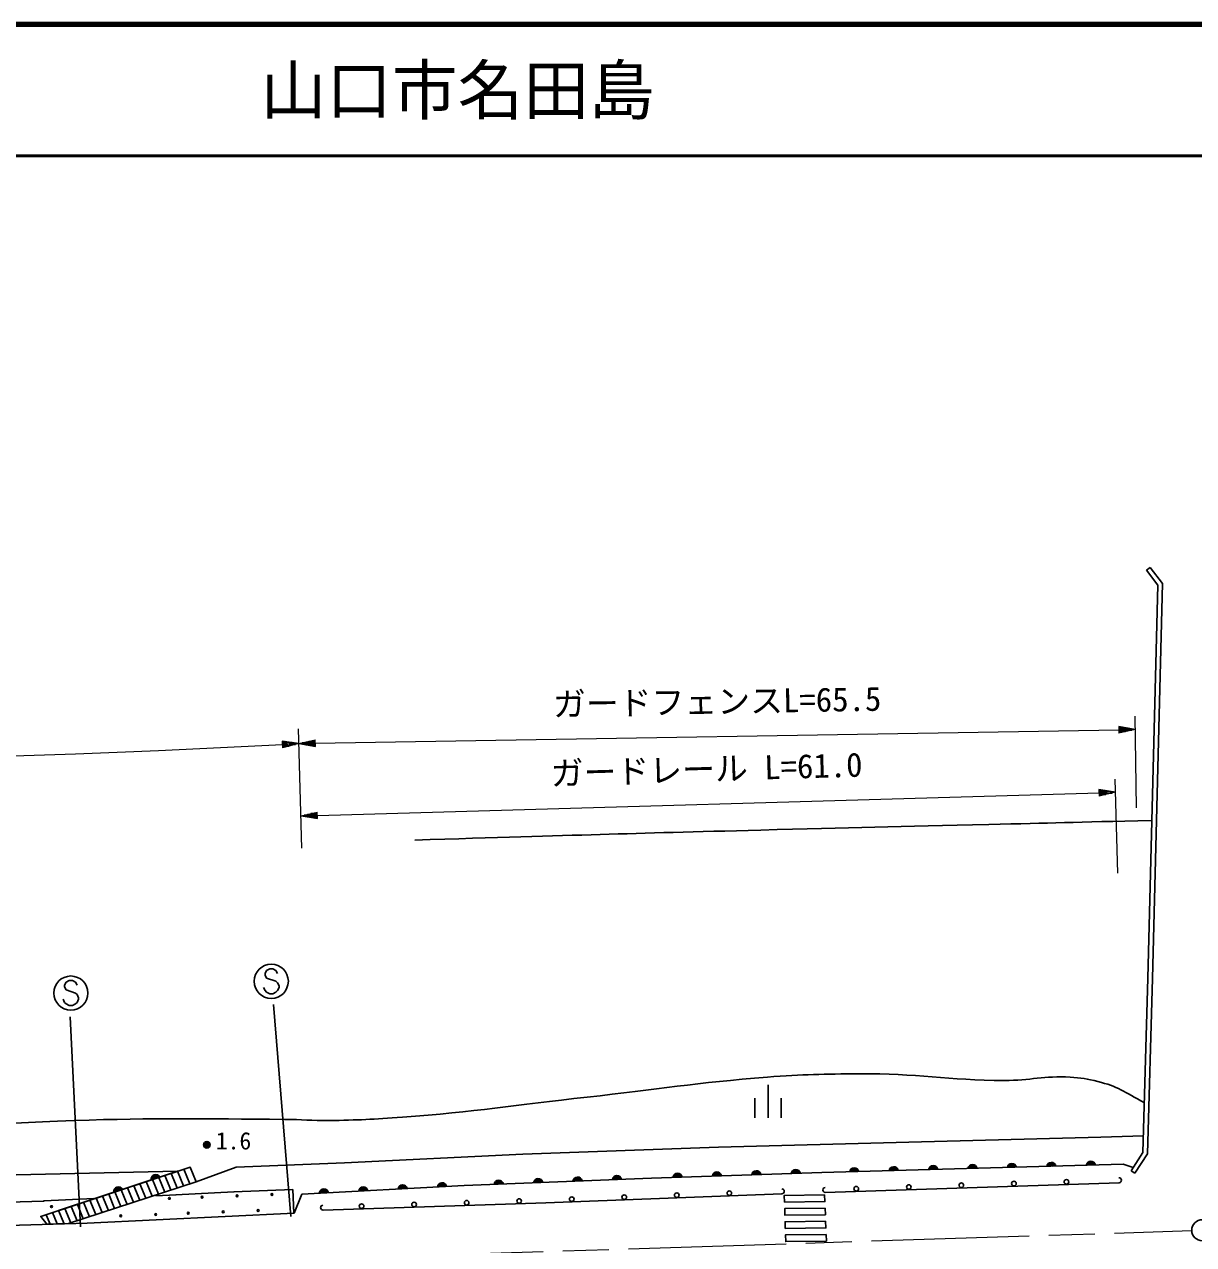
# Model space of a CAD drawing. Units: millimetres, scale not verified. Extents: x 40000 to 680000, y 20000 to 380000.
# Drawn here: x 387058 to 476024, y 287160 to 380000 of the extents above; entities that cross this region are included whole.
import ezdxf
from ezdxf.enums import TextEntityAlignment as Align

# ---------------------------------------------------------------- set-up
doc = ezdxf.new("R2010")
doc.units = ezdxf.units.MM
doc.header["$LTSCALE"] = 1000
doc.linetypes.add('CHAIN', pattern=[18.5, 12, -1.5, 3.5, -1.5])
for name, color, linetype, lineweight in [('M-BGD', 7, 'Continuous', 25), ('M-BMK', 2, 'CHAIN', 13), ('M-BMK-SRVR', 3, 'Continuous', 25), ('M-STR-HTXT', 7, 'Continuous', 13), ('M-STR-STRC', 7, 'Continuous', 25), ('M-TTL', 2, 'Continuous', 140), ('M-TTL-LINE', 7, 'Continuous', 50)]:
    doc.layers.add(name, color=color, linetype=linetype, lineweight=lineweight)
doc.layers.add('M-TTL-TXT', color=7, linetype='Continuous')
doc.styles.add('ＭＳ ゴシック', font='')
doc.styles.get('ＭＳ ゴシック').set_extended_font_data('MS Gothic')

msp = doc.modelspace()

# ---------------------------------------------------------------- linework, layer by layer
at = {"layer": 'M-BGD'}
for p, q in [((472728, 338684), (472452, 338474)), ((443648, 299313), (443648, 296813)), ((442648, 298313), (442648, 296813)), ((444648, 298313), (444648, 296813)), ((398707, 292738), (389663, 289751)), ((398687, 291471), (398231, 292580)), ((399163, 291627), (398707, 292738)), ((399640, 291783), (399183, 292895)), ((471268, 292782), (471559, 292593)), ((395829, 290533), (395375, 291637)), ((396305, 290689), (395851, 291795)), ((396782, 290846), (396327, 291952)), ((397258, 291002), (396803, 292109)), ((397734, 291158), (397279, 292266)), ((398211, 291315), (397755, 292423)), ((470353, 291867), (448001, 291132)), ((392348, 290657), (388564, 290479)), ((392971, 289596), (392519, 290694)), ((393447, 289752), (392995, 290852)), ((393923, 289908), (393471, 291009)), ((393931, 290735), (393935, 290735)), ((394400, 290064), (393947, 291166)), ((394876, 290221), (394423, 291323)), ((395352, 290377), (394899, 291480)), ((397053, 290879), (398602, 290950)), ((402981, 291180), (398590, 290950)), ((407487, 291352), (402981, 291180)), ((402981, 291180), (403007, 291181)), ((407487, 291352), (407555, 289553)), ((407592, 289554), (408166, 291007)), ((388522, 290477), (381881, 290271)), ((388522, 290477), (388564, 290479)), ((390075, 288748), (389663, 289751)), ((390589, 288814), (390139, 289909)), ((391065, 288970), (390615, 290066)), ((391541, 289127), (391091, 290223)), ((392018, 289283), (391567, 290380)), ((392494, 289439), (392043, 290537)), ((389007, 288717), (388711, 289437)), ((389541, 288732), (389187, 289594))]:
    msp.add_line(p, q, dxfattribs=at)
for points in [[(471268, 292782), (472174, 294173), (472542, 307421), (473313, 337344), (472452, 338474)], [(471559, 292593), (472518, 294065), (472889, 307412), (473663, 337457), (472728, 338684)], [(90405, 316248), (125064, 312462), (181842, 306542), (200284, 304551), (208895, 303313), (237706, 298864), (244272, 297734), (257412, 295554), (268526, 293698), (282868, 291931), (291587, 291016), (308477, 289625), (319806, 289114), (335619, 288441), (344804, 288047), (354868, 287867), (369489, 288136), (391824, 288800), (407592, 289554)], [(214589, 305477), (215981, 305654), (225220, 304398), (238163, 302541), (251537, 300774), (271181, 297868), (283048, 296370), (291067, 295491), (304961, 293868), (318424, 292818), (327852, 292271), (341477, 291993), (357236, 292127), (370978, 292181), (385312, 292432), (398707, 292738)], [(400116, 291940), (403161, 293060), (411413, 293383), (424994, 294047), (439865, 294567), (454360, 294962), (468963, 295339), (472209, 295438)], [(471427, 293026), (470676, 293267), (447732, 292639), (434780, 292226), (420518, 291652), (408166, 291007)], [(444700, 291024), (426725, 290342), (409790, 289786)]]:
    msp.add_lwpolyline(points, dxfattribs=at)
msp.add_lwpolyline([(400116, 291940), (399659, 293052), (388303, 289303), (388770, 288709), (390419, 288758)], close=True, dxfattribs=at)
for centre, radius in [((400944, 294756), 250), ((400944, 294756), 204), ((400944, 294756), 159), ((400944, 294756), 114), ((400944, 294756), 68.2), ((400944, 294756), 22.7), ((450358, 291409), 175), ((454356, 291541), 175), ((458353, 291673), 175), ((462351, 291804), 175), ((466349, 291936), 175), ((398091, 290674), 70), ((400577, 290775), 70), ((403236, 290875), 70), ((405892, 290975), 70), ((424708, 290476), 175), ((428704, 290618), 175), ((432701, 290769), 175), ((436698, 290921), 175), ((440695, 291072), 175), ((389124, 290052), 70), ((402187, 289650), 70), ((404843, 289750), 70), ((412714, 290082), 175), ((416712, 290214), 175), ((420710, 290345), 175), ((394386, 289343), 70), ((397045, 289449), 70), ((399528, 289550), 70)]:
    msp.add_circle(centre, radius, dxfattribs=at)
for centre, radius, start, end in [((465203, 293063), 354, 10.36493, 172.7701), ((468202, 293145), 354, 10.36493, 172.7701), ((468202, 293145), 283, 12.58896, 170.54607), ((397050, 292134), 354, 27.06928, 189.47446), ((436760, 292235), 354, 10.62201, 173.02718), ((436760, 292235), 283, 12.84604, 170.80315), ((436760, 292235), 212, 16.59237, 167.05682), ((439758, 292331), 354, 10.62201, 173.02718), ((439758, 292331), 283, 12.84604, 170.80315), ((439758, 292331), 212, 16.59237, 167.05682), ((439758, 292331), 142, 24.3041, 159.34509), ((442757, 292426), 354, 10.62201, 173.02718), ((442757, 292426), 283, 12.84604, 170.80315), ((442757, 292426), 212, 16.59237, 167.05682), ((442757, 292426), 142, 24.3041, 159.34509), ((442757, 292426), 100, 34.62176, 149.02743), ((445755, 292522), 354, 10.62201, 173.02718), ((445755, 292522), 283, 12.84604, 170.80315), ((445755, 292522), 212, 16.59237, 167.05682), ((445755, 292522), 142, 24.3041, 159.34509), ((445755, 292522), 100, 34.62176, 149.02743), ((450209, 292652), 354, 10.36493, 172.7701), ((450209, 292652), 283, 12.58896, 170.54607), ((450209, 292652), 212, 16.33529, 166.79974), ((450209, 292652), 142, 24.04702, 159.08801), ((450209, 292652), 100, 34.36468, 148.77035), ((453208, 292734), 354, 10.36493, 172.7701), ((453208, 292734), 283, 12.58896, 170.54607), ((453208, 292734), 212, 16.33529, 166.79974), ((453208, 292734), 142, 24.04702, 159.08801), ((453208, 292734), 100, 34.36468, 148.77035), ((456207, 292816), 354, 10.36493, 172.7701), ((456207, 292816), 283, 12.58896, 170.54607), ((456207, 292816), 212, 16.33529, 166.79974), ((456207, 292816), 142, 24.04702, 159.08801), ((456207, 292816), 100, 34.36468, 148.77035), ((459206, 292899), 354, 10.36493, 172.7701), ((459206, 292899), 283, 12.58896, 170.54607), ((459206, 292899), 212, 16.33529, 166.79974), ((459206, 292899), 142, 24.04702, 159.08801), ((459206, 292899), 100, 34.36468, 148.77035), ((462204, 292981), 354, 10.36493, 172.7701), ((462204, 292981), 283, 12.58896, 170.54607), ((462204, 292981), 212, 16.33529, 166.79974), ((462204, 292981), 142, 24.04702, 159.08801), ((462204, 292981), 100, 34.36468, 148.77035), ((465203, 293063), 283, 12.58896, 170.54607), ((465203, 293063), 212, 16.33529, 166.79974), ((465203, 293063), 142, 24.04702, 159.08801), ((465203, 293063), 100, 34.36468, 148.77035), ((468202, 293145), 212, 16.33529, 166.79974), ((468202, 293145), 142, 24.04702, 159.08801), ((468202, 293145), 100, 34.36468, 148.77035), ((394202, 291193), 354, 27.06928, 189.47446), ((397050, 292134), 283, 29.29332, 187.25042), ((397050, 292134), 212, 33.03964, 183.50409), ((397050, 292134), 142, 40.75137, 175.79236), ((397050, 292134), 100, 51.06904, 165.4747), ((412847, 291197), 354, 11.78795, 174.19313), ((415843, 291354), 354, 11.78795, 174.19313), ((415843, 291354), 283, 14.01199, 171.96909), ((415843, 291354), 212, 17.75831, 168.22276), ((418839, 291510), 354, 11.78795, 174.19313), ((418839, 291510), 283, 14.01199, 171.96909), ((418839, 291510), 212, 17.75831, 168.22276), ((418839, 291510), 142, 25.47004, 160.51103), ((418839, 291510), 100, 35.78771, 150.19337), ((423154, 291704), 354, 11.10241, 173.50759), ((423154, 291704), 283, 13.32645, 171.28355), ((423154, 291704), 212, 17.07278, 167.53722), ((423154, 291704), 142, 24.78451, 159.8255), ((423154, 291704), 100, 35.10217, 149.50783), ((426152, 291825), 354, 11.10241, 173.50759), ((426152, 291825), 283, 13.32645, 171.28355), ((426152, 291825), 212, 17.07278, 167.53722), ((426152, 291825), 142, 24.78451, 159.8255), ((426152, 291825), 100, 35.10217, 149.50783), ((429150, 291945), 354, 11.10241, 173.50759), ((429150, 291945), 283, 13.32645, 171.28355), ((429150, 291945), 212, 17.07278, 167.53722), ((429150, 291945), 142, 24.78451, 159.8255), ((429150, 291945), 100, 35.10217, 149.50783), ((432147, 292066), 354, 11.10241, 173.50759), ((432147, 292066), 283, 13.32645, 171.28355), ((432147, 292066), 212, 17.07278, 167.53722), ((432147, 292066), 142, 24.78451, 159.8255), ((432147, 292066), 100, 35.10217, 149.50783), ((436760, 292235), 142, 24.3041, 159.34509), ((436760, 292235), 100, 34.62176, 149.02743), ((439758, 292331), 100, 34.62176, 149.02743), ((470347, 292055), 188, 271.88465, 91.88465), ((394202, 291193), 283, 29.29332, 187.25042), ((394202, 291193), 212, 33.03964, 183.50409), ((394202, 291193), 142, 40.75137, 175.79236), ((394202, 291193), 100, 51.06904, 165.4747), ((409851, 291041), 354, 11.78795, 174.19313), ((409851, 291041), 283, 14.01199, 171.96909), ((409851, 291041), 212, 17.75831, 168.22276), ((409851, 291041), 142, 25.47004, 160.51103), ((409851, 291041), 100, 35.78771, 150.19337), ((412847, 291197), 283, 14.01199, 171.96909), ((412847, 291197), 212, 17.75831, 168.22276), ((412847, 291197), 142, 25.47004, 160.51103), ((412847, 291197), 100, 35.78771, 150.19337), ((415843, 291354), 142, 25.47004, 160.51103), ((415843, 291354), 100, 35.78771, 150.19337), ((444693, 291212), 188, 272.17185, 92.17185), ((447995, 291319), 188, 91.88465, 271.88465), ((409784, 289974), 188, 91.88086, 271.88086)]:
    msp.add_arc(centre, radius, start, end, dxfattribs=at)
for points, knots in [([(416756, 317938), (429574, 318327), (432801, 318433), (443087, 318700), (449866, 318876), (453664, 318953), (460444, 319123), (465290, 319244), (466805, 319282), (472852, 319438)], [0, 0, 0, 0, 1, 1, 1, 2, 2, 2, 3, 3, 3, 3]), ([(150829, 313731), (153336, 313652), (154298, 313481), (156406, 314043), (157386, 314304), (157860, 314724), (158861, 314890), (160721, 315198), (161804, 314986), (163687, 314890), (167999, 314669), (170397, 314295), (174694, 313874), (178386, 313512), (180451, 313273), (184136, 312847), (189286, 312253), (192141, 311670), (197300, 311164), (198918, 311006), (199827, 310949), (201448, 310826), (205019, 310553), (207041, 310612), (210592, 310148), (212361, 309918), (213337, 309682), (215080, 309302), (215910, 309120), (216346, 308818), (217196, 308794), (218091, 308768), (218619, 308725), (219482, 308963), (219968, 309097), (220229, 309224), (220668, 309471), (221475, 309925), (221704, 310659), (222615, 310826), (223872, 311056), (224556, 310296), (225832, 310233), (226816, 310185), (227365, 310345), (228348, 310417), (229184, 310478), (229659, 310693), (230489, 310572), (232683, 310252), (233774, 309483), (235908, 308878), (241210, 307376), (244239, 306746), (249624, 305576), (254662, 304481), (257502, 303944), (262578, 303036), (265276, 302554), (266794, 302303), (269520, 302020), (269982, 301972), (270243, 301978), (270706, 301936), (273990, 301637), (275805, 301234), (279088, 300920), (283339, 300513), (285748, 300688), (290010, 300412), (294515, 300119), (297031, 299843), (301524, 299396), (303480, 299201), (304564, 298994), (306520, 298803), (312501, 298220), (315893, 298281), (321844, 297448), (324317, 297102), (325711, 296871), (328110, 296178), (329516, 295772), (330246, 295351), (331666, 294993), (332573, 294764), (333102, 294706), (334036, 294654), (334896, 294607), (335385, 294623), (336238, 294739), (337390, 294896), (337963, 295353), (339116, 295501), (341153, 295761), (342321, 295495), (344374, 295446), (345761, 295414), (346534, 295272), (347922, 295247), (354237, 295131), (357778, 295109), (364093, 295247), (366177, 295292), (367344, 295332), (369427, 295416), (372371, 295536), (374022, 295576), (376962, 295755), (378849, 295870), (379902, 295975), (381788, 296094), (385325, 296316), (387306, 296483), (390848, 296602), (397095, 296811), (400599, 296721), (406850, 296686), (408173, 296679), (408913, 296585), (410236, 296602), (412421, 296629), (413645, 296697), (415824, 296856), (421332, 297257), (424390, 297777), (429879, 298380), (435237, 298968), (438221, 299485), (443595, 299904), (446333, 300117), (447876, 300130), (450622, 300158), (454926, 300200), (457325, 299655), (461629, 299650), (463583, 299647), (464674, 300016), (466624, 299904), (467460, 299856), (467928, 299764), (468741, 299565), (470219, 299204), (470757, 298804), (472279, 297938)], [0, 0, 0, 0, 1, 1, 1, 2, 2, 2, 3, 3, 3, 4, 4, 4, 5, 5, 5, 6, 6, 6, 7, 7, 7, 8, 8, 8, 9, 9, 9, 10, 10, 10, 11, 11, 11, 12, 12, 12, 13, 13, 13, 14, 14, 14, 15, 15, 15, 16, 16, 16, 17, 17, 17, 18, 18, 18, 19, 19, 19, 20, 20, 20, 21, 21, 21, 22, 22, 22, 23, 23, 23, 24, 24, 24, 25, 25, 25, 26, 26, 26, 27, 27, 27, 28, 28, 28, 29, 29, 29, 30, 30, 30, 31, 31, 31, 32, 32, 32, 33, 33, 33, 34, 34, 34, 35, 35, 35, 36, 36, 36, 37, 37, 37, 38, 38, 38, 39, 39, 39, 40, 40, 40, 41, 41, 41, 42, 42, 42, 43, 43, 43, 44, 44, 44, 45, 45, 45, 46, 46, 46, 47, 47, 47, 48, 48, 48, 48])]:
    msp.add_open_spline(points, degree=3, knots=knots, dxfattribs=at)
at = {"layer": 'M-BMK'}
msp.add_line((377565, 285051), (475883, 288224), dxfattribs=at)
at = {"layer": 'M-BMK-SRVR'}
msp.add_circle((476682, 288250), 800, dxfattribs=at)
at = {"layer": 'M-STR-HTXT'}
for p, q in [((471685, 320382), (471568, 327356)), ((408178, 317313), (407909, 326401)), ((409191, 325306), (470335, 326335)), ((471585, 326356), (470331, 326585)), ((470331, 326585), (470339, 326085)), ((470582, 326539), (470332, 326535)), ((470333, 326485), (470832, 326494)), ((471083, 326448), (470333, 326435)), ((470334, 326385), (471334, 326402)), ((471585, 326356), (470335, 326335)), ((470336, 326285), (471336, 326302)), ((471087, 326248), (470337, 326235)), ((470338, 326185), (470837, 326194)), ((470588, 326139), (470338, 326135)), ((471585, 326356), (470339, 326085)), ((407942, 325285), (406680, 325464)), ((406680, 325464), (406708, 324965)), ((406932, 325428), (406682, 325414)), ((406685, 325364), (407184, 325392)), ((407437, 325357), (406688, 325314)), ((406691, 325264), (407689, 325321)), ((407942, 325285), (406694, 325214)), ((406696, 325164), (407695, 325221)), ((407448, 325157), (406699, 325115)), ((406702, 325065), (407201, 325093)), ((406955, 325029), (406705, 325015)), ((407942, 325285), (406708, 324965)), ((407942, 325285), (409187, 325556)), ((407942, 325285), (409191, 325306)), ((407942, 325285), (409196, 325056)), ((409191, 325356), (408191, 325339)), ((409192, 325256), (408192, 325239)), ((408440, 325393), (409190, 325406)), ((408443, 325193), (409193, 325206)), ((409189, 325456), (408689, 325447)), ((409194, 325156), (408694, 325147)), ((408938, 325502), (409188, 325506)), ((408945, 325102), (409195, 325106)), ((409196, 325056), (409187, 325556)), ((470258, 315430), (470051, 322575)), ((409354, 319821), (468830, 321540)), ((470080, 321576), (468823, 321789)), ((468823, 321789), (468838, 321290)), ((469075, 321747), (468825, 321739)), ((468826, 321689), (469326, 321704)), ((469577, 321661), (468828, 321639)), ((468829, 321589), (469829, 321618)), ((470080, 321576), (468830, 321540)), ((468832, 321490), (469831, 321518)), ((469583, 321461), (468833, 321440)), ((468835, 321390), (469335, 321404)), ((469086, 321347), (468836, 321340)), ((470080, 321576), (468838, 321290)), ((408105, 319784), (409347, 320070)), ((408105, 319784), (409354, 319821)), ((408105, 319784), (409362, 319571)), ((409353, 319871), (408353, 319842)), ((409356, 319771), (408356, 319742)), ((408602, 319899), (409352, 319921)), ((408608, 319699), (409357, 319721)), ((409350, 319970), (408850, 319956)), ((409359, 319671), (408859, 319656)), ((409099, 320013), (409349, 320020)), ((409110, 319613), (409360, 319621)), ((409362, 319571), (409347, 320070))]:
    msp.add_line(p, q, dxfattribs=at)
msp.add_arc((362125, 1137024), 813031, 258.94633, 273.14238, dxfattribs=at)
at = {"layer": 'M-STR-STRC'}
for p, q in [((405486, 308022), (405368, 307785)), ((405368, 307785), (405368, 307667)), ((405368, 307667), (405486, 307431)), ((405723, 308140), (405486, 308022)), ((405486, 307431), (406196, 307194)), ((405959, 308140), (405723, 308140)), ((406196, 308022), (405959, 308140)), ((406314, 307785), (406196, 308022)), ((390238, 307125), (390120, 306888)), ((390120, 306888), (390120, 306770)), ((390120, 306770), (390238, 306534)), ((390474, 307243), (390238, 307125)), ((390238, 306534), (390947, 306297)), ((390711, 307243), (390474, 307243)), ((390947, 307125), (390711, 307243)), ((391065, 306888), (390947, 307125)), ((405368, 306485), (405250, 306722)), ((405486, 306367), (405368, 306485)), ((406196, 307194), (406314, 307076)), ((406314, 306485), (406196, 306367)), ((406314, 307076), (406432, 306840)), ((406432, 306722), (406314, 306485)), ((406432, 306840), (406432, 306722)), ((390120, 305588), (390002, 305825)), ((390238, 305470), (390120, 305588)), ((390474, 305352), (390238, 305470)), ((390947, 305470), (390711, 305352)), ((390947, 306297), (391065, 306179)), ((391065, 305588), (390947, 305470)), ((391065, 306179), (391183, 305943)), ((391183, 305825), (391065, 305588)), ((391183, 305943), (391183, 305825)), ((405723, 306249), (405486, 306367)), ((405959, 306249), (405723, 306249)), ((406196, 306367), (405959, 306249)), ((390711, 305352), (390474, 305352)), ((407339, 289291), (406011, 305418)), ((390548, 304485), (391319, 288519))]:
    msp.add_line(p, q, dxfattribs=at)
for points in [[(447949, 290935), (444882, 290899), (444901, 290399), (447969, 290435)], [(447988, 289933), (444909, 289897), (444929, 289397), (448008, 289433)], [(448027, 288931), (444937, 288895), (444956, 288395), (448047, 288431)], [(448067, 287929), (444965, 287893), (444984, 287393), (448086, 287430)]]:
    msp.add_lwpolyline(points, close=True, dxfattribs=at)
for centre in [(405841, 307194), (390592, 306297)]:
    msp.add_circle(centre, 1300, dxfattribs=at)
at = {"layer": 'M-TTL'}
msp.add_line((680000, 380000), (40000, 380000), dxfattribs=at)
at = {"layer": 'M-TTL-LINE'}
msp.add_line((40000, 370000), (680000, 370000), dxfattribs=at)

# ---------------------------------------------------------------- texts
at = {"layer": 'M-BGD', "style": 'ＭＳ ゴシック'}
msp.add_text('1.6', height=1320, dxfattribs=at).set_placement((401625, 294003), align=Align.BOTTOM_LEFT)
at = {"layer": 'M-STR-HTXT', "style": 'ＭＳ ゴシック'}
for s, rotation, p in [('ガードフェンスL=65.5', 0.964, (439794, 327021)), ('ガードレール L=61.0', 1.655, (439010, 321878))]:
    msp.add_text(s, height=1833, rotation=rotation, dxfattribs=at).set_placement(p, align=Align.BOTTOM_CENTER)
at = {"layer": 'M-TTL-TXT', "style": 'ＭＳ ゴシック'}
msp.add_text('山口市名田島', height=3666, dxfattribs=at).set_placement((405024, 375000), align=Align.MIDDLE_LEFT)

doc.saveas('drawing.dxf')
